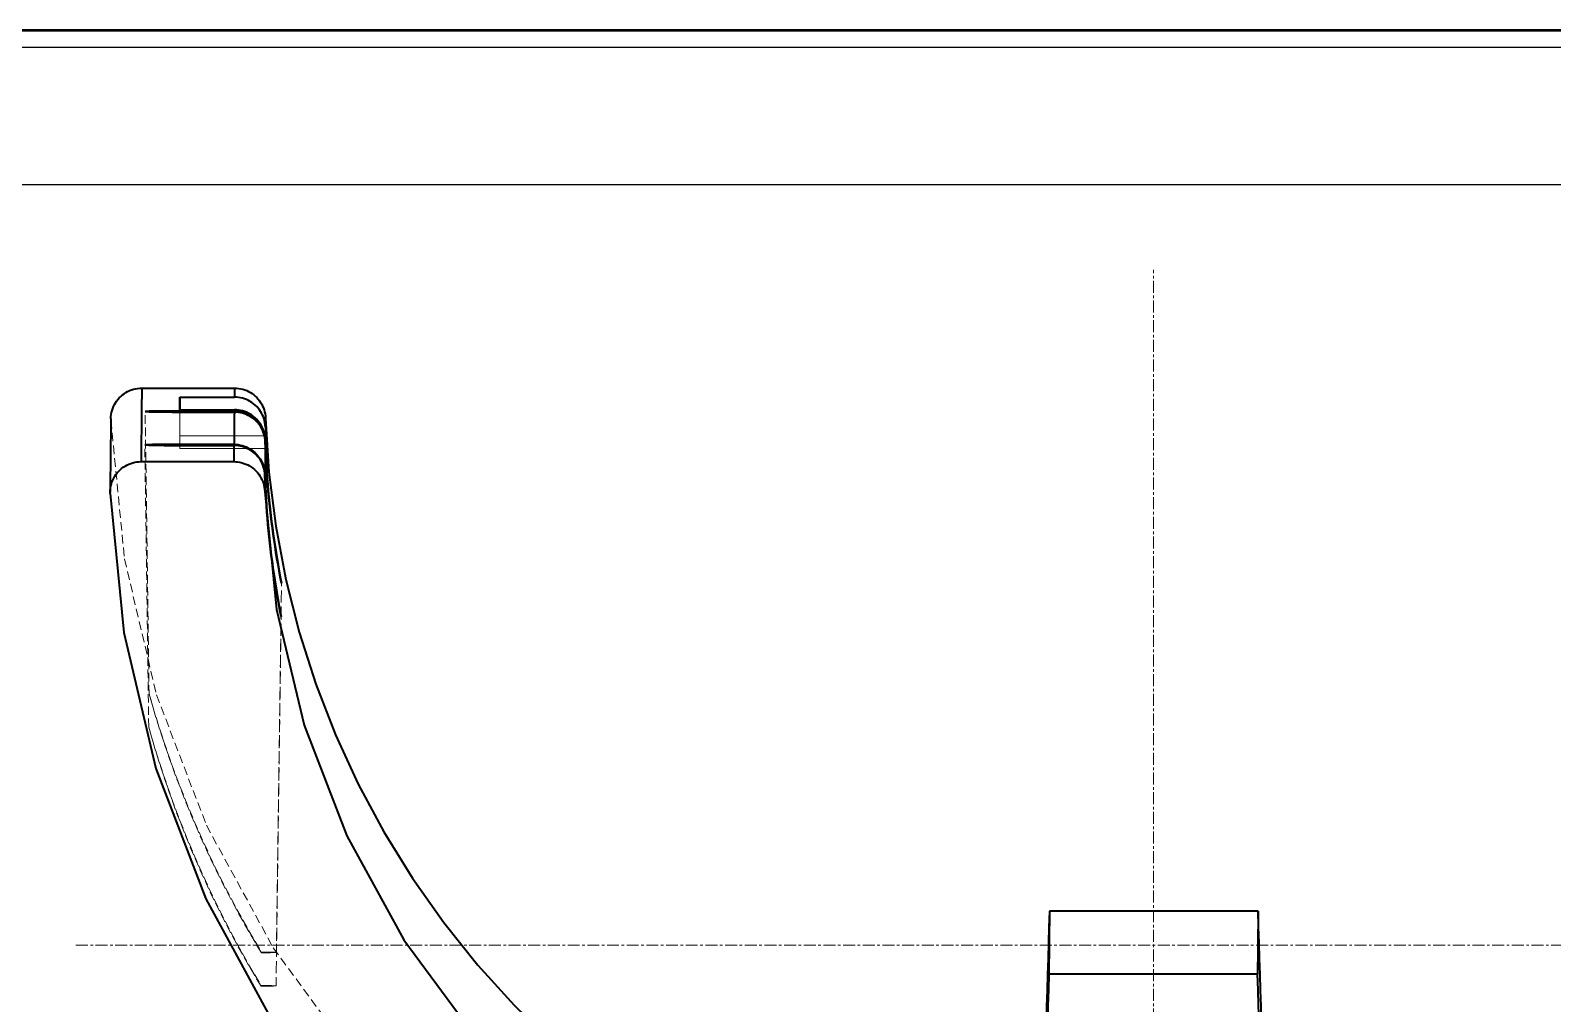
# Model space of a CAD drawing. Header units: millimetres. Extents: x 10 to 410, y 10 to 287.
# Drawn here: x 275.3 to 364.3, y 230.1 to 287 of the extents above; entities that cross this region are included whole.
import ezdxf

# ---------------------------------------------------------------- set-up
doc = ezdxf.new("R2010")
doc.units = ezdxf.units.MM
doc.linetypes.add('CENTER', pattern=[1.15, 0.7, -0.15, 0.15, -0.15])
doc.linetypes.add('DASHED', pattern=[0.75, 0.5, -0.25])
for name, color, linetype, lineweight in [('BORDER', 7, 'CONTINUOUS', 50), ('CENTER', 4, 'CENTER', 13), ('HIDDEN', 8, 'DASHED', 18), ('TITLE_BLOCK', 7, 'CONTINUOUS', 25), ('VISIBLE', 7, 'CONTINUOUS', 35)]:
    doc.layers.add(name, color=color, linetype=linetype, lineweight=lineweight)

msp = doc.modelspace()

# ---------------------------------------------------------------- linework, layer by layer
at = {"layer": 'BORDER'}
msp.add_lwpolyline([(10, 10), (410, 10), (410, 287), (10, 287)], close=True, dxfattribs=at)
at = {"layer": 'CENTER'}
for p, q in [((341, 190), (341, 273)), ((278, 233.5), (404, 233.5))]:
    msp.add_line(p, q, dxfattribs=at)
at = {"layer": 'HIDDEN'}
for points in [[(282.278, 248.21), (282.268, 248.928), (282.258, 249.645), (282.248, 250.363), (282.238, 251.08), (282.228, 251.798), (282.218, 252.516), (282.208, 253.233), (282.198, 253.951), (282.188, 254.668), (282.178, 255.386), (282.168, 256.104), (282.158, 256.821), (282.148, 257.539), (282.138, 258.256), (282.128, 258.974), (282.118, 259.692), (282.108, 260.409), (282.098, 261.127), (282.088, 261.845), (282.078, 262.562), (282.068, 263.28), (282.058, 263.997), (282.048, 264.715)], [(284.07, 262.553), (284.07, 262.652), (284.07, 262.75), (284.07, 262.848), (284.07, 262.946), (284.07, 263.044), (284.07, 263.143), (284.07, 263.241), (284.07, 263.339), (284.07, 263.437), (284.07, 263.536), (284.07, 263.634), (284.07, 263.732), (284.07, 263.83), (284.07, 263.929), (284.07, 264.027), (284.07, 264.125), (284.07, 264.223), (284.07, 264.322), (284.07, 264.42), (284.07, 264.518), (284.07, 264.616), (284.07, 264.714), (284.07, 264.813)], [(284.078, 263.296), (284.078, 263.362), (284.078, 263.428), (284.078, 263.494), (284.078, 263.56), (284.078, 263.626), (284.078, 263.692), (284.078, 263.758), (284.078, 263.823), (284.078, 263.889), (284.078, 263.955), (284.078, 264.021), (284.078, 264.087), (284.078, 264.153), (284.078, 264.219), (284.078, 264.285), (284.078, 264.351), (284.078, 264.417), (284.078, 264.483), (284.078, 264.549), (284.078, 264.615), (284.078, 264.681), (284.078, 264.747), (284.078, 264.813)], [(280.045, 264.22), (280.043, 264.033), (280.041, 263.846), (280.039, 263.659), (280.037, 263.473), (280.035, 263.286), (280.033, 263.099), (280.031, 262.912), (280.029, 262.725), (280.028, 262.538), (280.026, 262.351), (280.024, 262.164), (280.022, 261.977), (280.02, 261.79), (280.018, 261.603), (280.016, 261.416), (280.014, 261.23), (280.012, 261.043), (280.01, 260.856), (280.008, 260.669), (280.007, 260.482), (280.005, 260.295), (280.003, 260.108), (280.001, 259.921)], [(280.045, 264.22), (280.045, 264.223), (280.045, 264.227), (280.045, 264.23), (280.044, 264.233), (280.044, 264.236), (280.044, 264.239), (280.044, 264.243), (280.044, 264.246), (280.044, 264.249), (280.044, 264.252), (280.044, 264.255), (280.044, 264.259), (280.044, 264.262), (280.044, 264.265), (280.044, 264.268), (280.044, 264.271), (280.044, 264.275), (280.044, 264.278), (280.044, 264.281), (280.044, 264.284), (280.044, 264.287), (280.044, 264.291), (280.044, 264.294)], [(280.045, 264.22), (280.84, 256.094), (282.713, 248.148), (285.63, 240.522), (289.539, 233.354), (294.371, 226.773), (300.038, 220.896), (306.44, 215.828), (313.46, 211.66), (320.975, 208.467), (328.848, 206.306), (336.94, 205.216), (345.104, 205.216), (353.196, 206.306), (361.069, 208.467), (368.584, 211.66), (375.604, 215.828), (382.006, 220.896), (387.673, 226.773), (392.505, 233.354), (396.414, 240.522), (399.331, 248.147), (401.204, 256.094), (401.999, 264.22)], [(282.258, 246.256), (282.248, 246.973), (282.238, 247.691), (282.228, 248.409), (282.218, 249.126), (282.208, 249.844), (282.198, 250.561), (282.188, 251.279), (282.178, 251.997), (282.168, 252.714), (282.158, 253.432), (282.148, 254.15), (282.138, 254.867), (282.128, 255.585), (282.118, 256.302), (282.108, 257.02), (282.098, 257.738), (282.088, 258.455), (282.078, 259.173), (282.068, 259.89), (282.058, 260.608), (282.048, 261.326), (282.038, 262.043), (282.028, 262.761)], [(284.078, 263.296), (284.078, 263.264), (284.077, 263.231), (284.077, 263.199), (284.077, 263.167), (284.076, 263.134), (284.076, 263.102), (284.076, 263.07), (284.075, 263.038), (284.075, 263.005), (284.075, 262.973), (284.074, 262.941), (284.074, 262.908), (284.074, 262.876), (284.073, 262.844), (284.073, 262.812), (284.073, 262.779), (284.072, 262.747), (284.072, 262.715), (284.072, 262.682), (284.071, 262.65), (284.071, 262.618), (284.071, 262.586), (284.07, 262.553)], [(284.07, 262.553), (284.289, 262.553), (284.507, 262.553), (284.725, 262.553), (284.943, 262.553), (285.162, 262.553), (285.38, 262.553), (285.598, 262.553), (285.816, 262.553), (286.035, 262.553), (286.253, 262.553), (286.471, 262.553), (286.69, 262.553), (286.908, 262.553), (287.126, 262.553), (287.344, 262.553), (287.563, 262.553), (287.781, 262.553), (287.999, 262.553), (288.217, 262.553), (288.436, 262.553), (288.654, 262.553), (288.872, 262.553), (289.09, 262.553)], [(284.078, 263.296), (284.294, 263.296), (284.51, 263.296), (284.726, 263.296), (284.942, 263.296), (285.158, 263.296), (285.375, 263.296), (285.591, 263.296), (285.807, 263.296), (286.023, 263.296), (286.239, 263.296), (286.455, 263.296), (286.671, 263.296), (286.887, 263.296), (287.103, 263.296), (287.319, 263.296), (287.535, 263.296), (287.752, 263.296), (287.968, 263.296), (288.184, 263.296), (288.4, 263.296), (288.616, 263.296), (288.832, 263.296), (289.048, 263.296)], [(289.718, 233.084), (289.731, 234.023), (289.744, 234.962), (289.757, 235.901), (289.77, 236.84), (289.783, 237.779), (289.796, 238.718), (289.809, 239.657), (289.822, 240.596), (289.835, 241.535), (289.849, 242.474), (289.862, 243.413), (289.875, 244.352), (289.888, 245.291), (289.901, 246.23), (289.914, 247.169), (289.927, 248.108), (289.94, 249.047), (289.953, 249.986), (289.966, 250.925), (289.979, 251.865), (289.992, 252.804), (290.005, 253.743), (290.018, 254.682)], [(289.698, 231.129), (289.711, 232.069), (289.724, 233.008), (289.737, 233.947), (289.75, 234.886), (289.763, 235.825), (289.776, 236.764), (289.789, 237.703), (289.802, 238.642), (289.815, 239.581), (289.829, 240.52), (289.842, 241.459), (289.855, 242.398), (289.868, 243.337), (289.881, 244.276), (289.894, 245.215), (289.907, 246.154), (289.92, 247.093), (289.933, 248.032), (289.946, 248.971), (289.959, 249.91), (289.972, 250.849), (289.985, 251.789), (289.998, 252.728)], [(288.844, 233.063), (288.473, 233.68), (288.109, 234.302), (287.753, 234.928), (287.405, 235.558), (287.065, 236.192), (286.732, 236.831), (286.407, 237.473), (286.089, 238.12), (285.78, 238.77), (285.478, 239.423), (285.184, 240.081), (284.897, 240.741), (284.619, 241.405), (284.348, 242.073), (284.086, 242.743), (283.831, 243.417), (283.585, 244.093), (283.346, 244.773), (283.116, 245.455), (282.894, 246.14), (282.679, 246.827), (282.474, 247.517), (282.278, 248.21)], [(282.278, 248.21), (282.479, 247.521), (282.687, 246.833), (282.903, 246.148), (283.126, 245.465), (283.358, 244.785), (283.597, 244.108), (283.845, 243.434), (284.1, 242.763), (284.363, 242.094), (284.634, 241.429), (284.913, 240.767), (285.2, 240.108), (285.494, 239.453), (285.795, 238.801), (286.105, 238.153), (286.422, 237.508), (286.746, 236.867), (287.078, 236.23), (287.417, 235.597), (287.763, 234.968), (288.116, 234.342), (288.477, 233.721), (288.844, 233.104)], [(288.824, 231.109), (288.453, 231.726), (288.089, 232.348), (287.733, 232.974), (287.385, 233.604), (287.045, 234.238), (286.712, 234.877), (286.387, 235.519), (286.069, 236.166), (285.76, 236.816), (285.458, 237.469), (285.164, 238.127), (284.877, 238.787), (284.599, 239.451), (284.329, 240.119), (284.066, 240.789), (283.811, 241.463), (283.565, 242.139), (283.326, 242.818), (283.096, 243.501), (282.874, 244.185), (282.659, 244.873), (282.454, 245.563), (282.258, 246.256)], [(282.258, 246.256), (282.459, 245.566), (282.667, 244.879), (282.883, 244.194), (283.106, 243.511), (283.338, 242.831), (283.577, 242.154), (283.825, 241.48), (284.08, 240.808), (284.343, 240.14), (284.614, 239.475), (284.893, 238.813), (285.18, 238.154), (285.474, 237.499), (285.775, 236.847), (286.085, 236.199), (286.402, 235.554), (286.726, 234.913), (287.058, 234.276), (287.397, 233.643), (287.743, 233.014), (288.097, 232.388), (288.457, 231.767), (288.824, 231.15)], [(288.844, 233.104), (288.844, 233.102), (288.844, 233.1), (288.844, 233.099), (288.844, 233.097), (288.844, 233.095), (288.844, 233.093), (288.844, 233.092), (288.844, 233.09), (288.844, 233.088), (288.844, 233.086), (288.844, 233.084), (288.844, 233.083), (288.844, 233.081), (288.844, 233.079), (288.844, 233.077), (288.844, 233.076), (288.844, 233.074), (288.844, 233.072), (288.844, 233.07), (288.844, 233.069), (288.844, 233.067), (288.844, 233.065), (288.844, 233.063)], [(289.718, 233.084), (289.681, 233.088), (289.643, 233.09), (289.605, 233.091), (289.567, 233.093), (289.529, 233.094), (289.491, 233.095), (289.453, 233.095), (289.415, 233.096), (289.377, 233.097), (289.339, 233.098), (289.301, 233.098), (289.263, 233.099), (289.225, 233.099), (289.187, 233.1), (289.148, 233.1), (289.11, 233.101), (289.072, 233.101), (289.034, 233.102), (288.996, 233.102), (288.958, 233.103), (288.92, 233.103), (288.882, 233.104), (288.844, 233.104)], [(288.844, 233.063), (288.882, 233.064), (288.92, 233.064), (288.958, 233.064), (288.996, 233.065), (289.034, 233.065), (289.072, 233.066), (289.11, 233.066), (289.148, 233.067), (289.186, 233.067), (289.224, 233.068), (289.262, 233.068), (289.3, 233.069), (289.338, 233.07), (289.376, 233.07), (289.414, 233.071), (289.452, 233.072), (289.49, 233.073), (289.529, 233.074), (289.567, 233.075), (289.605, 233.076), (289.643, 233.077), (289.681, 233.079), (289.718, 233.084)], [(289.718, 233.084), (289.718, 233.084), (289.718, 233.084), (289.718, 233.084), (289.718, 233.084), (289.718, 233.084), (289.718, 233.084), (289.718, 233.084), (289.718, 233.084), (289.718, 233.084), (289.718, 233.084), (289.718, 233.084), (289.718, 233.084), (289.718, 233.084), (289.718, 233.084), (289.718, 233.084), (289.718, 233.084), (289.718, 233.084), (289.718, 233.084), (289.718, 233.084), (289.718, 233.084), (289.718, 233.084), (289.718, 233.084), (289.718, 233.084)], [(288.824, 231.15), (288.824, 231.148), (288.824, 231.146), (288.824, 231.145), (288.824, 231.143), (288.824, 231.141), (288.824, 231.139), (288.824, 231.137), (288.824, 231.136), (288.824, 231.134), (288.824, 231.132), (288.824, 231.13), (288.824, 231.129), (288.824, 231.127), (288.824, 231.125), (288.824, 231.123), (288.824, 231.122), (288.824, 231.12), (288.824, 231.118), (288.824, 231.116), (288.824, 231.114), (288.824, 231.113), (288.824, 231.111), (288.824, 231.109)], [(289.698, 231.129), (289.661, 231.134), (289.623, 231.136), (289.585, 231.137), (289.547, 231.138), (289.509, 231.139), (289.471, 231.14), (289.433, 231.141), (289.395, 231.142), (289.357, 231.143), (289.319, 231.143), (289.281, 231.144), (289.243, 231.145), (289.205, 231.145), (289.167, 231.146), (289.129, 231.146), (289.09, 231.147), (289.052, 231.147), (289.014, 231.148), (288.976, 231.148), (288.938, 231.149), (288.9, 231.149), (288.862, 231.149), (288.824, 231.15)], [(288.824, 231.109), (288.862, 231.11), (288.9, 231.11), (288.938, 231.11), (288.976, 231.111), (289.014, 231.111), (289.052, 231.112), (289.09, 231.112), (289.128, 231.113), (289.166, 231.113), (289.204, 231.114), (289.242, 231.114), (289.28, 231.115), (289.318, 231.116), (289.356, 231.116), (289.394, 231.117), (289.432, 231.118), (289.471, 231.119), (289.509, 231.12), (289.547, 231.121), (289.585, 231.122), (289.623, 231.123), (289.661, 231.125), (289.698, 231.129)], [(289.698, 231.129), (289.698, 231.129), (289.698, 231.129), (289.698, 231.129), (289.698, 231.129), (289.698, 231.129), (289.698, 231.129), (289.698, 231.129), (289.698, 231.129), (289.698, 231.129), (289.698, 231.129), (289.698, 231.129), (289.698, 231.129), (289.698, 231.129), (289.698, 231.129), (289.698, 231.129), (289.698, 231.129), (289.698, 231.129), (289.698, 231.129), (289.698, 231.129), (289.698, 231.129), (289.698, 231.129), (289.698, 231.129), (289.698, 231.129)]]:
    msp.add_lwpolyline(points, dxfattribs=at)
at = {"layer": 'TITLE_BLOCK'}
msp.add_lwpolyline([(12, 278), (408, 278), (408, 286), (12, 286)], close=True, dxfattribs=at)
at = {"layer": 'VISIBLE'}
for points in [[(280.044, 264.294), (280.049, 264.416), (280.063, 264.538), (280.085, 264.659), (280.115, 264.778), (280.153, 264.894), (280.199, 265.008), (280.253, 265.118), (280.313, 265.225), (280.381, 265.327), (280.456, 265.424), (280.537, 265.516), (280.624, 265.602), (280.717, 265.683), (280.815, 265.756), (280.918, 265.823), (281.025, 265.883), (281.136, 265.935), (281.25, 265.98), (281.367, 266.017), (281.486, 266.046), (281.607, 266.066), (281.729, 266.079), (281.852, 266.083)], [(281.852, 266.083), (281.85, 265.896), (281.848, 265.709), (281.846, 265.522), (281.844, 265.335), (281.842, 265.148), (281.84, 264.961), (281.838, 264.774), (281.836, 264.588), (281.834, 264.401), (281.832, 264.214), (281.831, 264.027), (281.829, 263.84), (281.827, 263.653), (281.825, 263.466), (281.823, 263.279), (281.821, 263.092), (281.819, 262.905), (281.817, 262.718), (281.815, 262.532), (281.813, 262.345), (281.811, 262.158), (281.809, 261.971), (281.808, 261.784)], [(281.852, 266.083), (282.087, 266.083), (282.323, 266.083), (282.559, 266.083), (282.795, 266.083), (283.031, 266.083), (283.267, 266.083), (283.503, 266.083), (283.739, 266.083), (283.975, 266.083), (284.21, 266.083), (284.446, 266.083), (284.682, 266.083), (284.918, 266.083), (285.154, 266.083), (285.39, 266.083), (285.626, 266.083), (285.862, 266.083), (286.098, 266.083), (286.333, 266.083), (286.569, 266.083), (286.805, 266.083), (287.041, 266.083), (287.277, 266.083)], [(287.277, 266.083), (287.277, 266.06), (287.277, 266.037), (287.276, 266.014), (287.276, 265.991), (287.276, 265.968), (287.276, 265.945), (287.275, 265.922), (287.275, 265.899), (287.275, 265.876), (287.275, 265.853), (287.274, 265.831), (287.274, 265.808), (287.274, 265.785), (287.274, 265.762), (287.274, 265.739), (287.273, 265.716), (287.273, 265.693), (287.273, 265.67), (287.273, 265.647), (287.272, 265.624), (287.272, 265.601), (287.272, 265.578), (287.272, 265.555)], [(287.277, 266.083), (287.398, 266.079), (287.518, 266.067), (287.637, 266.047), (287.755, 266.019), (287.87, 265.983), (287.983, 265.939), (288.092, 265.889), (288.198, 265.831), (288.3, 265.766), (288.397, 265.694), (288.489, 265.616), (288.576, 265.532), (288.657, 265.442), (288.732, 265.348), (288.8, 265.248), (288.862, 265.144), (288.917, 265.036), (288.964, 264.925), (289.003, 264.811), (289.035, 264.695), (289.059, 264.576), (289.075, 264.457), (289.084, 264.336)], [(284.078, 265.555), (284.078, 265.523), (284.077, 265.491), (284.077, 265.458), (284.077, 265.426), (284.076, 265.394), (284.076, 265.362), (284.076, 265.329), (284.075, 265.297), (284.075, 265.265), (284.075, 265.232), (284.074, 265.2), (284.074, 265.168), (284.074, 265.136), (284.073, 265.103), (284.073, 265.071), (284.073, 265.039), (284.072, 265.006), (284.072, 264.974), (284.072, 264.942), (284.071, 264.91), (284.071, 264.877), (284.071, 264.845), (284.07, 264.813)], [(284.078, 265.555), (284.217, 265.555), (284.356, 265.555), (284.495, 265.555), (284.633, 265.555), (284.772, 265.555), (284.911, 265.555), (285.05, 265.555), (285.189, 265.555), (285.328, 265.555), (285.467, 265.555), (285.605, 265.555), (285.744, 265.555), (285.883, 265.555), (286.022, 265.555), (286.161, 265.555), (286.3, 265.555), (286.439, 265.555), (286.577, 265.555), (286.716, 265.555), (286.855, 265.555), (286.994, 265.555), (287.133, 265.555), (287.272, 265.555)], [(284.078, 264.813), (284.078, 264.845), (284.078, 264.877), (284.078, 264.91), (284.078, 264.942), (284.078, 264.974), (284.078, 265.006), (284.078, 265.039), (284.078, 265.071), (284.078, 265.103), (284.078, 265.136), (284.078, 265.168), (284.078, 265.2), (284.078, 265.232), (284.078, 265.265), (284.078, 265.297), (284.078, 265.329), (284.078, 265.362), (284.078, 265.394), (284.078, 265.426), (284.078, 265.458), (284.078, 265.491), (284.078, 265.523), (284.078, 265.555)], [(289.078, 263.809), (289.07, 263.929), (289.054, 264.049), (289.03, 264.167), (288.998, 264.284), (288.958, 264.398), (288.911, 264.509), (288.857, 264.617), (288.795, 264.721), (288.727, 264.82), (288.652, 264.915), (288.571, 265.004), (288.484, 265.088), (288.392, 265.166), (288.294, 265.238), (288.193, 265.303), (288.087, 265.361), (287.977, 265.412), (287.864, 265.455), (287.749, 265.491), (287.632, 265.519), (287.513, 265.539), (287.392, 265.551), (287.272, 265.555)], [(287.263, 264.749), (287.037, 264.749), (286.81, 264.75), (286.583, 264.75), (286.356, 264.75), (286.13, 264.75), (285.903, 264.75), (285.676, 264.75), (285.449, 264.75), (285.222, 264.749), (284.996, 264.749), (284.769, 264.748), (284.542, 264.747), (284.315, 264.746), (284.089, 264.745), (283.862, 264.744), (283.635, 264.743), (283.408, 264.741), (283.182, 264.739), (282.955, 264.737), (282.728, 264.734), (282.501, 264.731), (282.275, 264.727), (282.048, 264.715)], [(282.048, 264.715), (282.274, 264.703), (282.501, 264.699), (282.728, 264.696), (282.955, 264.693), (283.181, 264.691), (283.408, 264.689), (283.635, 264.687), (283.862, 264.686), (284.088, 264.685), (284.315, 264.684), (284.542, 264.683), (284.769, 264.682), (284.995, 264.681), (285.222, 264.681), (285.449, 264.68), (285.675, 264.68), (285.902, 264.68), (286.129, 264.68), (286.356, 264.68), (286.582, 264.68), (286.809, 264.68), (287.036, 264.681), (287.263, 264.681)], [(284.07, 264.813), (284.209, 264.813), (284.348, 264.813), (284.487, 264.813), (284.626, 264.813), (284.765, 264.813), (284.904, 264.813), (285.042, 264.813), (285.181, 264.813), (285.32, 264.813), (285.459, 264.813), (285.598, 264.813), (285.737, 264.813), (285.876, 264.813), (286.014, 264.813), (286.153, 264.813), (286.292, 264.813), (286.431, 264.813), (286.57, 264.813), (286.709, 264.813), (286.847, 264.813), (286.986, 264.813), (287.125, 264.813), (287.264, 264.813)], [(287.263, 264.681), (287.262, 264.599), (287.261, 264.517), (287.26, 264.435), (287.259, 264.353), (287.259, 264.271), (287.258, 264.189), (287.257, 264.107), (287.256, 264.025), (287.255, 263.943), (287.254, 263.861), (287.253, 263.779), (287.253, 263.697), (287.252, 263.615), (287.251, 263.533), (287.25, 263.451), (287.249, 263.369), (287.248, 263.287), (287.248, 263.205), (287.247, 263.123), (287.246, 263.041), (287.245, 262.959), (287.244, 262.877), (287.243, 262.794)], [(287.264, 264.813), (287.264, 264.81), (287.264, 264.807), (287.264, 264.804), (287.264, 264.802), (287.264, 264.799), (287.264, 264.796), (287.264, 264.793), (287.264, 264.79), (287.264, 264.788), (287.264, 264.785), (287.264, 264.782), (287.264, 264.779), (287.264, 264.776), (287.264, 264.774), (287.264, 264.771), (287.264, 264.768), (287.264, 264.765), (287.264, 264.763), (287.264, 264.76), (287.263, 264.757), (287.263, 264.754), (287.263, 264.751), (287.263, 264.749)], [(287.263, 264.749), (287.384, 264.744), (287.505, 264.732), (287.624, 264.711), (287.742, 264.683), (287.857, 264.646), (287.97, 264.602), (288.079, 264.551), (288.185, 264.492), (288.287, 264.427), (288.384, 264.354), (288.476, 264.276), (288.563, 264.191), (288.644, 264.101), (288.719, 264.006), (288.787, 263.906), (288.848, 263.802), (288.903, 263.694), (288.95, 263.582), (288.99, 263.468), (289.021, 263.351), (289.046, 263.233), (289.062, 263.113), (289.07, 262.992)], [(289.069, 262.945), (289.061, 263.065), (289.045, 263.184), (289.021, 263.302), (288.989, 263.419), (288.95, 263.532), (288.902, 263.643), (288.848, 263.751), (288.786, 263.854), (288.718, 263.954), (288.643, 264.048), (288.561, 264.137), (288.474, 264.22), (288.382, 264.298), (288.285, 264.369), (288.183, 264.433), (288.077, 264.491), (287.967, 264.541), (287.855, 264.584), (287.739, 264.619), (287.622, 264.646), (287.503, 264.666), (287.383, 264.678), (287.263, 264.681)], [(289.071, 263.066), (289.063, 263.186), (289.046, 263.306), (289.022, 263.425), (288.99, 263.541), (288.951, 263.655), (288.904, 263.766), (288.849, 263.874), (288.788, 263.978), (288.719, 264.078), (288.644, 264.172), (288.563, 264.262), (288.476, 264.346), (288.384, 264.424), (288.287, 264.495), (288.185, 264.56), (288.079, 264.618), (287.97, 264.669), (287.857, 264.713), (287.742, 264.748), (287.624, 264.776), (287.505, 264.797), (287.385, 264.809), (287.264, 264.813)], [(289.084, 264.336), (289.083, 264.313), (289.083, 264.29), (289.083, 264.267), (289.083, 264.244), (289.082, 264.221), (289.082, 264.198), (289.082, 264.176), (289.082, 264.153), (289.081, 264.13), (289.081, 264.107), (289.081, 264.084), (289.081, 264.061), (289.081, 264.038), (289.08, 264.015), (289.08, 263.992), (289.08, 263.969), (289.08, 263.946), (289.079, 263.923), (289.079, 263.9), (289.079, 263.877), (289.079, 263.854), (289.078, 263.831), (289.078, 263.809)], [(289.084, 264.336), (289.288, 261.164), (289.685, 258.011), (290.274, 254.888), (291.054, 251.807), (292.02, 248.779), (293.169, 245.816), (294.498, 242.928), (296.001, 240.128), (297.671, 237.424), (299.505, 234.828), (301.493, 232.348), (303.629, 229.995), (305.905, 227.777), (308.313, 225.702), (310.843, 223.778), (313.485, 222.012), (316.231, 220.411), (319.069, 218.981), (321.99, 217.727), (324.982, 216.654), (328.033, 215.766), (331.133, 215.066), (334.271, 214.557)], [(280.044, 264.294), (280.042, 264.107), (280.04, 263.92), (280.038, 263.733), (280.036, 263.546), (280.034, 263.359), (280.033, 263.172), (280.031, 262.985), (280.029, 262.799), (280.027, 262.612), (280.025, 262.425), (280.023, 262.238), (280.021, 262.051), (280.019, 261.864), (280.017, 261.677), (280.015, 261.49), (280.013, 261.303), (280.012, 261.116), (280.01, 260.929), (280.008, 260.742), (280.006, 260.556), (280.004, 260.369), (280.002, 260.182), (280, 259.995)], [(289.078, 263.809), (289.079, 263.786), (289.08, 263.764), (289.08, 263.742), (289.081, 263.719), (289.082, 263.697), (289.083, 263.675), (289.084, 263.652), (289.084, 263.63), (289.085, 263.608), (289.086, 263.586), (289.087, 263.563), (289.088, 263.541), (289.089, 263.519), (289.09, 263.496), (289.091, 263.474), (289.091, 263.452), (289.092, 263.43), (289.093, 263.407), (289.094, 263.385), (289.095, 263.363), (289.096, 263.34), (289.097, 263.318), (289.098, 263.296)], [(287.243, 262.794), (287.017, 262.795), (286.79, 262.795), (286.563, 262.796), (286.336, 262.796), (286.11, 262.796), (285.883, 262.796), (285.656, 262.796), (285.429, 262.796), (285.202, 262.795), (284.976, 262.795), (284.749, 262.794), (284.522, 262.793), (284.295, 262.792), (284.069, 262.791), (283.842, 262.79), (283.615, 262.789), (283.388, 262.787), (283.162, 262.785), (282.935, 262.783), (282.708, 262.78), (282.481, 262.777), (282.255, 262.772), (282.028, 262.761)], [(282.028, 262.761), (282.254, 262.749), (282.481, 262.745), (282.708, 262.741), (282.935, 262.739), (283.161, 262.737), (283.388, 262.735), (283.615, 262.733), (283.842, 262.732), (284.068, 262.73), (284.295, 262.729), (284.522, 262.729), (284.749, 262.728), (284.975, 262.727), (285.202, 262.727), (285.429, 262.726), (285.656, 262.726), (285.882, 262.726), (286.109, 262.726), (286.336, 262.726), (286.563, 262.726), (286.789, 262.726), (287.016, 262.727), (287.243, 262.727)], [(287.243, 262.727), (287.242, 262.686), (287.242, 262.645), (287.241, 262.604), (287.241, 262.563), (287.241, 262.522), (287.24, 262.481), (287.24, 262.44), (287.239, 262.399), (287.239, 262.358), (287.239, 262.317), (287.238, 262.276), (287.238, 262.235), (287.237, 262.194), (287.237, 262.153), (287.236, 262.112), (287.236, 262.071), (287.236, 262.03), (287.235, 261.989), (287.235, 261.948), (287.234, 261.907), (287.234, 261.866), (287.234, 261.825), (287.233, 261.784)], [(287.243, 262.794), (287.364, 262.79), (287.485, 262.778), (287.604, 262.757), (287.722, 262.729), (287.837, 262.692), (287.95, 262.648), (288.059, 262.597), (288.165, 262.538), (288.267, 262.473), (288.364, 262.4), (288.456, 262.322), (288.543, 262.237), (288.624, 262.147), (288.699, 262.052), (288.767, 261.952), (288.828, 261.848), (288.883, 261.74), (288.93, 261.628), (288.97, 261.514), (289.002, 261.397), (289.026, 261.278), (289.042, 261.159), (289.05, 261.038)], [(289.049, 260.991), (289.041, 261.111), (289.025, 261.23), (289.001, 261.348), (288.969, 261.465), (288.93, 261.578), (288.882, 261.689), (288.828, 261.797), (288.766, 261.9), (288.698, 261.999), (288.623, 262.094), (288.541, 262.183), (288.454, 262.266), (288.362, 262.344), (288.265, 262.415), (288.163, 262.479), (288.057, 262.537), (287.947, 262.587), (287.835, 262.63), (287.719, 262.665), (287.602, 262.692), (287.483, 262.712), (287.363, 262.724), (287.243, 262.727)], [(289.048, 263.296), (289.05, 263.296), (289.052, 263.296), (289.055, 263.296), (289.057, 263.296), (289.059, 263.296), (289.061, 263.296), (289.063, 263.296), (289.065, 263.296), (289.068, 263.296), (289.07, 263.296), (289.072, 263.296), (289.074, 263.296), (289.076, 263.296), (289.078, 263.296), (289.081, 263.296), (289.083, 263.296), (289.085, 263.296), (289.087, 263.296), (289.089, 263.296), (289.091, 263.296), (289.094, 263.296), (289.096, 263.296), (289.098, 263.296)], [(289.069, 262.945), (289.069, 262.862), (289.068, 262.779), (289.067, 262.696), (289.066, 262.613), (289.065, 262.53), (289.064, 262.447), (289.063, 262.364), (289.063, 262.281), (289.062, 262.198), (289.061, 262.116), (289.06, 262.033), (289.059, 261.95), (289.058, 261.867), (289.057, 261.784), (289.057, 261.701), (289.056, 261.618), (289.055, 261.535), (289.054, 261.452), (289.053, 261.369), (289.052, 261.286), (289.052, 261.204), (289.051, 261.121), (289.05, 261.038)], [(290.018, 254.682), (289.948, 255.037), (289.882, 255.393), (289.818, 255.749), (289.756, 256.106), (289.697, 256.463), (289.641, 256.821), (289.587, 257.179), (289.536, 257.537), (289.487, 257.896), (289.441, 258.255), (289.397, 258.614), (289.356, 258.974), (289.317, 259.334), (289.281, 259.694), (289.248, 260.054), (289.216, 260.415), (289.188, 260.776), (289.162, 261.137), (289.138, 261.498), (289.117, 261.86), (289.099, 262.221), (289.083, 262.583), (289.069, 262.945)], [(289.071, 263.066), (289.071, 263.063), (289.071, 263.06), (289.071, 263.056), (289.07, 263.053), (289.07, 263.05), (289.07, 263.047), (289.07, 263.043), (289.07, 263.04), (289.07, 263.037), (289.07, 263.034), (289.07, 263.031), (289.07, 263.027), (289.07, 263.024), (289.07, 263.021), (289.07, 263.018), (289.07, 263.014), (289.07, 263.011), (289.07, 263.008), (289.07, 263.005), (289.07, 263.001), (289.07, 262.998), (289.07, 262.995), (289.07, 262.992)], [(289.07, 262.992), (289.083, 262.628), (289.099, 262.264), (289.118, 261.901), (289.139, 261.537), (289.163, 261.174), (289.189, 260.811), (289.218, 260.448), (289.249, 260.085), (289.283, 259.723), (289.319, 259.361), (289.358, 258.999), (289.399, 258.637), (289.443, 258.276), (289.49, 257.915), (289.539, 257.554), (289.59, 257.194), (289.644, 256.833), (289.7, 256.474), (289.759, 256.115), (289.82, 255.756), (289.884, 255.397), (289.95, 255.039), (290.018, 254.682)], [(289.071, 263.066), (289.071, 263.044), (289.072, 263.021), (289.073, 262.999), (289.074, 262.977), (289.074, 262.954), (289.075, 262.932), (289.076, 262.91), (289.077, 262.888), (289.078, 262.865), (289.079, 262.843), (289.079, 262.821), (289.08, 262.798), (289.081, 262.776), (289.082, 262.754), (289.083, 262.732), (289.084, 262.709), (289.085, 262.687), (289.086, 262.665), (289.087, 262.642), (289.088, 262.62), (289.088, 262.598), (289.089, 262.576), (289.09, 262.553)], [(289.098, 263.296), (289.098, 263.264), (289.097, 263.231), (289.097, 263.199), (289.097, 263.167), (289.096, 263.134), (289.096, 263.102), (289.096, 263.07), (289.095, 263.038), (289.095, 263.005), (289.095, 262.973), (289.094, 262.941), (289.094, 262.908), (289.094, 262.876), (289.093, 262.844), (289.093, 262.812), (289.093, 262.779), (289.092, 262.747), (289.092, 262.715), (289.092, 262.682), (289.091, 262.65), (289.091, 262.618), (289.091, 262.586), (289.09, 262.553)], [(280, 259.995), (280.006, 260.117), (280.019, 260.239), (280.041, 260.36), (280.071, 260.479), (280.109, 260.595), (280.155, 260.709), (280.209, 260.819), (280.269, 260.926), (280.337, 261.028), (280.412, 261.125), (280.493, 261.217), (280.58, 261.303), (280.673, 261.384), (280.771, 261.457), (280.874, 261.524), (280.981, 261.584), (281.092, 261.636), (281.206, 261.681), (281.323, 261.718), (281.442, 261.747), (281.563, 261.767), (281.685, 261.78), (281.808, 261.784)], [(281.808, 261.784), (282.043, 261.784), (282.279, 261.784), (282.515, 261.784), (282.751, 261.784), (282.987, 261.784), (283.223, 261.784), (283.459, 261.784), (283.695, 261.784), (283.931, 261.784), (284.166, 261.784), (284.402, 261.784), (284.638, 261.784), (284.874, 261.784), (285.11, 261.784), (285.346, 261.784), (285.582, 261.784), (285.818, 261.784), (286.054, 261.784), (286.29, 261.784), (286.525, 261.784), (286.761, 261.784), (286.997, 261.784), (287.233, 261.784)], [(287.233, 261.784), (287.354, 261.78), (287.474, 261.768), (287.593, 261.748), (287.711, 261.72), (287.826, 261.684), (287.939, 261.64), (288.048, 261.59), (288.154, 261.532), (288.256, 261.467), (288.353, 261.395), (288.445, 261.317), (288.532, 261.233), (288.613, 261.143), (288.688, 261.049), (288.757, 260.949), (288.818, 260.845), (288.873, 260.737), (288.92, 260.626), (288.959, 260.512), (288.991, 260.396), (289.015, 260.277), (289.032, 260.158), (289.04, 260.037)], [(289.049, 260.991), (289.049, 260.949), (289.049, 260.908), (289.048, 260.866), (289.048, 260.825), (289.047, 260.783), (289.047, 260.742), (289.046, 260.7), (289.046, 260.659), (289.046, 260.617), (289.045, 260.576), (289.045, 260.535), (289.044, 260.493), (289.044, 260.452), (289.043, 260.41), (289.043, 260.369), (289.043, 260.327), (289.042, 260.286), (289.042, 260.244), (289.041, 260.203), (289.041, 260.161), (289.04, 260.12), (289.04, 260.079), (289.04, 260.037)], [(289.998, 252.728), (289.928, 253.083), (289.862, 253.439), (289.798, 253.795), (289.736, 254.152), (289.677, 254.509), (289.621, 254.866), (289.567, 255.224), (289.516, 255.583), (289.467, 255.942), (289.421, 256.301), (289.377, 256.66), (289.336, 257.02), (289.297, 257.38), (289.261, 257.74), (289.228, 258.1), (289.196, 258.461), (289.168, 258.822), (289.142, 259.183), (289.118, 259.544), (289.097, 259.906), (289.079, 260.267), (289.063, 260.629), (289.049, 260.991)], [(289.05, 261.038), (289.063, 260.674), (289.079, 260.31), (289.098, 259.947), (289.119, 259.583), (289.143, 259.22), (289.169, 258.857), (289.198, 258.494), (289.229, 258.131), (289.263, 257.769), (289.299, 257.407), (289.338, 257.045), (289.379, 256.683), (289.423, 256.322), (289.47, 255.961), (289.519, 255.6), (289.57, 255.239), (289.624, 254.879), (289.68, 254.52), (289.739, 254.16), (289.8, 253.802), (289.864, 253.443), (289.93, 253.085), (289.998, 252.728)], [(280.001, 259.921), (280.001, 259.924), (280.001, 259.928), (280.001, 259.931), (280, 259.934), (280, 259.937), (280, 259.94), (280, 259.944), (280, 259.947), (280, 259.95), (280, 259.953), (280, 259.956), (280, 259.96), (280, 259.963), (280, 259.966), (280, 259.969), (280, 259.972), (280, 259.976), (280, 259.979), (280, 259.982), (280, 259.985), (280, 259.988), (280, 259.992), (280, 259.995)], [(280.001, 259.921), (280.796, 251.795), (282.669, 243.849), (285.586, 236.223), (289.496, 229.055), (294.327, 222.474), (299.994, 216.597), (306.396, 211.529), (313.417, 207.361), (320.931, 204.168), (328.804, 202.007), (336.896, 200.917), (345.06, 200.917), (353.152, 202.007), (361.025, 204.168), (368.54, 207.361), (375.56, 211.529), (381.962, 216.597), (387.629, 222.474), (392.461, 229.055), (396.37, 236.223), (399.288, 243.848), (401.16, 251.795), (401.955, 259.921)], [(289.04, 260.037), (289.736, 253.131), (291.346, 246.379), (293.842, 239.902), (297.179, 233.816), (301.297, 228.228), (306.123, 223.24), (311.571, 218.938), (317.543, 215.402), (323.934, 212.692), (330.628, 210.859), (337.508, 209.934), (344.449, 209.934), (351.328, 210.859), (358.022, 212.692), (364.413, 215.402), (370.385, 218.938), (375.833, 223.24), (380.659, 228.228), (384.777, 233.816), (388.114, 239.902), (390.61, 246.379), (392.22, 253.131), (392.917, 260.037)], [(290.018, 254.682), (290.018, 254.682), (290.018, 254.682), (290.018, 254.682), (290.018, 254.682), (290.018, 254.682), (290.018, 254.682), (290.018, 254.682), (290.018, 254.682), (290.018, 254.682), (290.018, 254.682), (290.018, 254.682), (290.018, 254.682), (290.018, 254.682), (290.018, 254.682), (290.018, 254.682), (290.018, 254.682), (290.018, 254.682), (290.018, 254.682), (290.018, 254.682), (290.018, 254.682), (290.018, 254.682), (290.018, 254.682), (290.018, 254.682)], [(289.998, 252.728), (289.998, 252.728), (289.998, 252.728), (289.998, 252.728), (289.998, 252.728), (289.998, 252.728), (289.998, 252.728), (289.998, 252.728), (289.998, 252.728), (289.998, 252.728), (289.998, 252.728), (289.998, 252.728), (289.998, 252.728), (289.998, 252.728), (289.998, 252.728), (289.998, 252.728), (289.998, 252.728), (289.998, 252.728), (289.998, 252.728), (289.998, 252.728), (289.998, 252.728), (289.998, 252.728), (289.998, 252.728), (289.998, 252.728)], [(334.918, 235.494), (334.89, 234.571), (334.861, 233.647), (334.833, 232.723), (334.804, 231.799), (334.775, 230.875), (334.747, 229.951), (334.718, 229.027), (334.69, 228.103), (334.661, 227.18), (334.633, 226.256), (334.604, 225.332), (334.575, 224.408), (334.547, 223.484), (334.518, 222.56), (334.49, 221.636), (334.461, 220.713), (334.432, 219.789), (334.404, 218.865), (334.375, 217.941), (334.347, 217.017), (334.318, 216.093), (334.29, 215.169), (334.261, 214.246)], [(334.918, 235.494), (334.917, 235.335), (334.915, 235.175), (334.913, 235.015), (334.912, 234.855), (334.91, 234.696), (334.908, 234.536), (334.907, 234.376), (334.905, 234.217), (334.904, 234.057), (334.902, 233.897), (334.9, 233.737), (334.899, 233.578), (334.897, 233.418), (334.895, 233.258), (334.894, 233.099), (334.892, 232.939), (334.891, 232.779), (334.889, 232.619), (334.887, 232.46), (334.886, 232.3), (334.884, 232.14), (334.882, 231.98), (334.881, 231.821)], [(347.119, 235.494), (346.589, 235.494), (346.058, 235.494), (345.528, 235.494), (344.997, 235.494), (344.467, 235.494), (343.936, 235.494), (343.406, 235.494), (342.876, 235.494), (342.345, 235.494), (341.815, 235.494), (341.284, 235.494), (340.754, 235.494), (340.223, 235.494), (339.693, 235.494), (339.162, 235.494), (338.632, 235.494), (338.101, 235.494), (337.571, 235.494), (337.04, 235.494), (336.51, 235.494), (335.979, 235.494), (335.449, 235.494), (334.918, 235.494)], [(347.119, 235.494), (347.118, 235.335), (347.116, 235.175), (347.114, 235.015), (347.113, 234.855), (347.111, 234.696), (347.11, 234.536), (347.108, 234.376), (347.106, 234.217), (347.105, 234.057), (347.103, 233.897), (347.101, 233.737), (347.1, 233.578), (347.098, 233.418), (347.097, 233.258), (347.095, 233.099), (347.093, 232.939), (347.092, 232.779), (347.09, 232.619), (347.088, 232.46), (347.087, 232.3), (347.085, 232.14), (347.083, 231.98), (347.082, 231.821)], [(347.777, 214.246), (347.748, 215.169), (347.719, 216.093), (347.691, 217.017), (347.662, 217.941), (347.634, 218.865), (347.605, 219.789), (347.577, 220.713), (347.548, 221.636), (347.519, 222.56), (347.491, 223.484), (347.462, 224.408), (347.434, 225.332), (347.405, 226.256), (347.377, 227.18), (347.348, 228.103), (347.319, 229.027), (347.291, 229.951), (347.262, 230.875), (347.234, 231.799), (347.205, 232.723), (347.177, 233.647), (347.148, 234.571), (347.119, 235.494)], [(334.881, 231.821), (334.852, 230.897), (334.824, 229.973), (334.795, 229.049), (334.766, 228.125), (334.738, 227.201), (334.709, 226.278), (334.681, 225.354), (334.652, 224.43), (334.624, 223.506), (334.595, 222.582), (334.566, 221.658), (334.538, 220.734), (334.509, 219.81), (334.481, 218.887), (334.452, 217.963), (334.424, 217.039), (334.395, 216.115), (334.366, 215.191), (334.338, 214.267), (334.309, 213.343), (334.281, 212.42), (334.252, 211.496), (334.223, 210.572)], [(347.082, 231.821), (346.551, 231.821), (346.021, 231.821), (345.49, 231.821), (344.96, 231.821), (344.429, 231.821), (343.899, 231.821), (343.368, 231.821), (342.838, 231.821), (342.307, 231.821), (341.777, 231.821), (341.247, 231.821), (340.716, 231.821), (340.186, 231.821), (339.655, 231.821), (339.125, 231.821), (338.594, 231.821), (338.064, 231.821), (337.533, 231.821), (337.003, 231.821), (336.472, 231.821), (335.942, 231.821), (335.411, 231.821), (334.881, 231.821)], [(347.739, 210.572), (347.71, 211.496), (347.682, 212.42), (347.653, 213.343), (347.625, 214.267), (347.596, 215.191), (347.568, 216.115), (347.539, 217.039), (347.51, 217.963), (347.482, 218.887), (347.453, 219.81), (347.425, 220.734), (347.396, 221.658), (347.368, 222.582), (347.339, 223.506), (347.31, 224.43), (347.282, 225.354), (347.253, 226.278), (347.225, 227.201), (347.196, 228.125), (347.168, 229.049), (347.139, 229.973), (347.11, 230.897), (347.082, 231.821)]]:
    msp.add_lwpolyline(points, dxfattribs=at)

doc.saveas('drawing.dxf')
